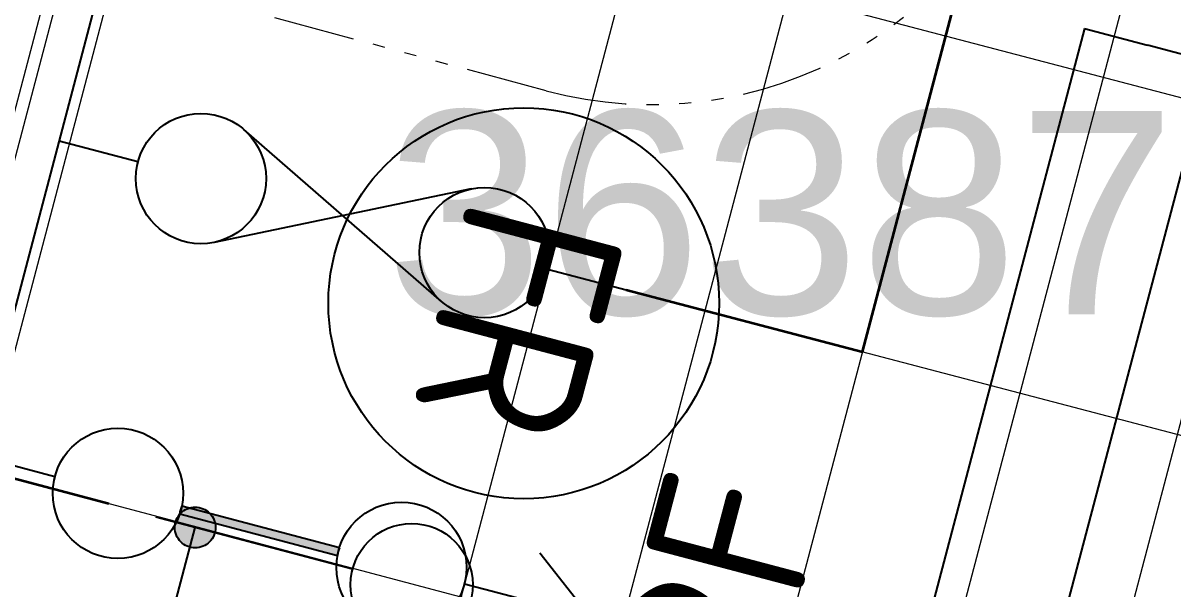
# Model space of a CAD drawing. Header units: metres. Extents: x 293418 to 294566, y 6233478 to 6234177.
# Drawn here: x 293879.92 to 293894.05, y 6233798.63 to 6233805.57 of the extents above; entities that cross this region are included whole.
import ezdxf
from ezdxf.enums import TextEntityAlignment as Align

# ---------------------------------------------------------------- set-up
doc = ezdxf.new("R2010")
doc.units = ezdxf.units.M
for name, pattern in [('Cable Exist UG', [7, 4, -1, 1, -1]), ('CENTERX2', [4, 2.5, -0.5, 0.5, -0.5]), ('PHANTOM2', [2.45, 1, -0.25, 0.15, -0.25, 0.15, -0.25, 0.15, -0.25])]:
    doc.linetypes.add(name, pattern=pattern)
doc.layers.get('0').update_dxf_attribs({"color": 6})
doc.layers.add('_User Miscellaneous1_Cons Lines', color=6, linetype='Continuous', lineweight=13, transparency=0.7)
doc.layers.add('_User Miscellaneous3_Roads', color=7, linetype='Continuous', lineweight=13, transparency=0.5)
for name, color, linetype, lineweight in [('_User Miscellaneous9', 211, 'Continuous', 13), ('_User_HV_Exist', 1, 'Continuous', 35), ('_User_LV_Exist', 5, 'Continuous', 35), ('_User_SL_Exist', 4, 'Continuous', 35), ('Cadastre Developer_SP_NEW', 92, 'Continuous', 15)]:
    doc.layers.add(name, color=color, linetype=linetype, lineweight=lineweight)
for name, color, linetype in [('Equip_HV_NEW', 2, 'Continuous'), ('Equip_LV_NEW', 2, 'Continuous'), ('Mains_LV_New_T84', 2, 'Cable x'), ('Sub_LV_EXT', 7, 'Continuous'), ('Sub_LV_NEW', 2, 'Continuous'), ('Sub_SP_NEW', 2, 'Continuous'), ('UG_Details_SP_MISC', 7, 'Continuous')]:
    doc.layers.add(name, color=color, linetype=linetype)
doc.styles.add('ARIAL', font='arial.ttf', dxfattribs={"height": 2})
doc.styles.add('iecISOCP', font='isocp.shx')
doc.styles.add('IESYMBOL1', font='isocp.shx')
doc.styles.get("Standard").update_dxf_attribs({"font": 'arial.ttf'})
doc.styles.add('SWITCH_LABEL', font='arial.ttf', dxfattribs={"height": 2})
doc.linetypes.add('Cable New UG', pattern='A,5.5,-0.01,["X",Standard,S=1.8,R=0,X=0,Y=-0.94],-1.7', length=7.21)
doc.linetypes.add('Cable x', pattern='A,4.5,-0.01,["X",Standard,S=1.25,R=0,X=0,Y=-0.65],-1.2', length=5.71)

# ---------------------------------------------------------------- blocks, each defined once
blk = doc.blocks.new('SUB_PADMOUNT_NEW')
for p, q in [((-4, 2), (4, -2)), ((4, 2), (-4, -2))]:
    blk.add_line(p, q)
blk.add_lwpolyline([(-4, -2), (4, -2), (4, 2), (-4, 2)], close=True)
at = {"flags": 8}
blk.add_attdef('ASSET_NUM', text='', height=2.5, dxfattribs=at).set_placement((0, 5), align=Align.MIDDLE_CENTER)
for tag, flags, p in [('STREET_CODE', 9, (1.5, 0)), ('NO_PHASES', 9, (1.5, -0.2)), ('OPERATING_VOLTAGE', 9, (1.5, -0.4)), ('ORIENTATION', 9, (1.5, -0.6)), ('OWNED_BY', 9, (1.5, -0.8)), ('OPERATED_BY', 9, (1.5, -1)), ('MAINTAINED_BY', 9, (1.5, -1.2)), ('CONSTRUCTED_VOLTAGE', 9, (1.5, -1.4)), ('SECONDARY_VOLTAGE', 9, (1.5, -1.6)), ('STATE', 9, (1.5, -1.8)), ('PARENT', 9, (1.5, -2)), ('SUBSTATION_TYPE', 9, (1.5, -2.2)), ('USAGE', 9, (1.5, -2.4)), ('LEGEND', 9, (1.5, -2.6)), ('SUBURB', 9, (1.5, -2.8)), ('STREETNAME', 9, (1.5, -3)), ('LOCATION', 9, (1.5, -3.2)), ('NOTES', 9, (1.5, -3.4)), ('Z', 1, (1.5, -3.6))]:
    blk.add_attdef(tag, text='', height=0.2, dxfattribs=dict(flags=flags)).set_placement(p, align=Align.MIDDLE_LEFT)
blk = doc.blocks.new('FAULT_INDIC_SE')
blk.add_circle((0, 0), 2.4)
at = {"insert": (-1.152, 1.002), "char_height": 2, "width": 2.70423, "attachment_point": 1, "style": 'iecISOCP'}
blk.add_mtext('FR', dxfattribs=at)
blk = doc.blocks.new('SWG_SIE_SU_NEW')
at = {"linetype": 'CENTERX2'}
h = blk.add_hatch(color=256, dxfattribs=at)
h.dxf.hatch_style = 1
edge = h.paths.add_edge_path()
edge.add_arc((9, 0), 0.25, 0, 360)
blk.add_line((7, 0), (10, 0), dxfattribs=at)
blk.add_circle((6.25, 0), 0.75)
blk.add_circle((9, 0), 0.25, dxfattribs=at)
at = {"flags": 8}
blk.add_attdef('ASSET_NUM', text='', height=2, rotation=180, dxfattribs=at).set_placement((-3, 0.012), align=Align.MIDDLE_LEFT)
at = {"flags": 1}
blk.add_attdef('Z', (0, 0), '', height=0.2, dxfattribs=at)
at = {"style": 'SWITCH_LABEL', "flags": 9}
blk.add_attdef('STREET_CODE', text='', height=0.2, dxfattribs=at).set_placement((0, 0), align=Align.MIDDLE_LEFT)
at = {"flags": 9}
for tag, p in [('ORIENTATION', (0, -0.2)), ('PARENT', (0, -0.4)), ('USAGE', (0, -0.6)), ('SUBURB', (0, -0.8)), ('STREETNAME', (0, -1)), ('LOCATION', (0, -1.2)), ('NOTES', (0, -1.4)), ('OWNED_BY', (-0.003, -1.619)), ('OPERATED_BY', (-0.009, -1.841)), ('MAINTAINED_BY', (-0.011, -2.048))]:
    blk.add_attdef(tag, text='', height=0.2, dxfattribs=at).set_placement(p, align=Align.MIDDLE_LEFT)
blk = doc.blocks.new('SWG_SIE_ES_NEW')
for p, q in [((2.5, 0.75), (6.259, 2.118)), ((8, -1.5), (10, -1.5)), ((8.25, -2), (9.75, -2)), ((8.5, -2.5), (9.5, -2.5)), ((8.75, -3), (9.25, -3))]:
    blk.add_line(p, q)
blk.add_lwpolyline([(1.75, 0), (0, 0)])
at = {"flags": 128}
blk.add_lwpolyline([(7.25, 0), (9, 0), (9, -1.5)], dxfattribs=at)
for centre in [(2.5, 0), (6.5, 0)]:
    blk.add_circle(centre, 0.75)
at = {"flags": 1}
blk.add_attdef('Z', (0.121, -0.013), '', height=0.2, dxfattribs=at)
at = {"style": 'SWITCH_LABEL', "flags": 9}
blk.add_attdef('STREET_CODE', text='', height=0.2, dxfattribs=at).set_placement((0.121, -0.213), align=Align.MIDDLE_LEFT)
at = {"flags": 9}
for tag, p in [('ORIENTATION', (0.121, -0.413)), ('PARENT', (0.121, -0.613)), ('USAGE', (0.121, -0.813)), ('SUBURB', (0.121, -1.013)), ('STREETNAME', (0.121, -1.213)), ('LOCATION', (0.121, -1.413)), ('NOTES', (0.121, -1.613)), ('OWNED_BY', (0.11, -1.824)), ('OPERATED_BY', (0.103, -2.047)), ('MAINTAINED_BY', (0.102, -2.253))]:
    blk.add_attdef(tag, text='', height=0.2, dxfattribs=at).set_placement(p, align=Align.MIDDLE_LEFT)
at = {"style": 'ARIAL', "width": 0.9, "flags": 8}
blk.add_attdef('ASSET_NUM', text='', height=2, dxfattribs=at).set_placement((5.75, -4.5), align=Align.MIDDLE_CENTER)
blk = doc.blocks.new('*U494')
for p, q in [((-1.6, 0), (-1.6, 54.053)), ((-1.6, 54.053), (-0.8, 54.053)), ((0, 54.053), (-0.8, 54.053)), ((0, 0), (0, 54.053)), ((-1.6, 0), (-0.8, 0)), ((0, 0), (-0.8, 0))]:
    blk.add_line(p, q)
at = {"style": 'ARIAL'}
blk.add_attdef('SWG_TYPE', text='', height=1.8, rotation=90, dxfattribs=at).set_placement((-0.8, 54.798), align=Align.MIDDLE_LEFT)
blk.add_attdef('SUB_TYPE', text='', height=1.8, rotation=90, dxfattribs=at).set_placement((-0.8, -0.757), align=Align.MIDDLE_RIGHT)
blk = doc.blocks.new('TX_LINK_NEW')
h = blk.add_hatch(color=256)
edge = h.paths.add_edge_path()
edge.add_line((2.598, 0.05), (4.601, 0.05))
edge.add_arc((5.4, 0.011), 0.8, 177.2353, 184.4027)
edge.add_line((4.602, -0.05), (2.598, -0.05))
edge.add_arc((1.8, 0), 0.8, 356.4167, 363.5833)
blk.add_line((7.2, 0.013), (7.798, 0.013))
for points in [[(6.998, -0.587), (7.798, 0.013), (6.998, 0.613)], [(1, 0), (0, 0)], [(2.598, 0.05), (4.601, 0.05)], [(6.2, 0.013), (7.2, 0.013)], [(2.598, -0.05), (4.602, -0.05)]]:
    blk.add_lwpolyline(points)
for centre in [(1.8, 0), (5.4, 0.011)]:
    blk.add_circle(centre, 0.8)
for centre, start, end in [((1.8, 0), 356.4167, 3.5833), ((5.4, 0.011), 177.2353, 184.4027)]:
    blk.add_arc(centre, 0.8, start, end)
at = {"style": 'IESYMBOL1'}
blk.add_text('TRF', height=2, rotation=90, dxfattribs=at).set_placement((9.238, 0.013), align=Align.MIDDLE_CENTER)
at = {"flags": 1}
blk.add_attdef('Z', (0, 0), '', height=0.2, dxfattribs=at)
at = {"layer": 'Sub_LV_EXT', "flags": 1}
for tag, p in [('USAGE', (2.14, -1.142)), ('ORIENTATION', (2.14, -1.527)), ('NOTES', (2.14, -3.066))]:
    blk.add_attdef(tag, p, '', height=0.2, dxfattribs=at)
blk = doc.blocks.new('LV_UG_DFUSE_CLOSED_NEW')
for points in [[(5.04, 0.726), (2.156, -0.717)], [(5.049, -0.707), (2.156, 0.717)], [(1, 0), (0, 0)], [(6.2, 0.013), (7.2, 0.013)]]:
    blk.add_lwpolyline(points)
for centre in [(1.8, 0), (5.4, 0.011)]:
    blk.add_circle(centre, 0.8)
for tag, flags, p in [('ACTUAL_STATUS', 9, (1.5, 0)), ('CONSTRUCTED_VOLTAGE', 9, (1.5, -0.2)), ('NO_PHASES', 9, (1.5, -0.4)), ('OPERATED_BY', 9, (1.5, -0.6)), ('MAINTAINED_BY', 9, (1.5, -0.8)), ('OWNED_BY', 9, (1.5, -1)), ('OPERATING_VOLTAGE', 9, (1.5, -1.2)), ('ORIENTATION', 9, (1.5, -1.4)), ('STATE', 9, (1.5, -1.6)), ('SWITCH_TYPE', 9, (1.5, -1.8)), ('USAGE', 9, (1.5, -2)), ('NOTES', 9, (1.5, -2.2)), ('Z', 1, (1.5, -2.4))]:
    blk.add_attdef(tag, text='', height=0.2, dxfattribs=dict(flags=flags)).set_placement(p, align=Align.MIDDLE_LEFT)
blk = doc.blocks.new('*U503')
at = {"layer": 'Sub_LV_NEW'}
for p, q in [((-1.6, 0), (-1.6, 19.483)), ((-1.6, 19.483), (-0.8, 19.483)), ((0, 19.483), (-0.8, 19.483)), ((0, 0), (0, 19.483)), ((-1.6, 0), (-0.8, 0)), ((0, 0), (-0.8, 0))]:
    blk.add_line(p, q, dxfattribs=at)

msp = doc.modelspace()

# ---------------------------------------------------------------- linework, layer by layer
at = {"layer": '_User Miscellaneous1_Cons Lines', "flags": 128}
for points in [[(293910.193, 6233798.197, -0.026616), (293883.543, 6233815.678), (293879.766, 6233818.5), (293875.968, 6233821.434), (293872.29, 6233824.322), (293867.139, 6233828.367), (293861.988, 6233832.412), (293856.045, 6233837.079), (293850.577, 6233841.372), (293848.334, 6233843.133), (293846.17, 6233845.31, 0), (293842.01, 6233849.493), (293835.734, 6233855.804), (293818.328, 6233873.306, 0.17303)], [(293911.035, 6233798.864, -0.026941), (293884.139, 6233816.481), (293880.371, 6233819.297), (293876.582, 6233822.223), (293872.908, 6233825.109), (293867.757, 6233829.153), (293862.606, 6233833.198), (293856.663, 6233837.865), (293851.195, 6233842.159), (293849, 6233843.882), (293846.879, 6233846.015), (293842.719, 6233850.198), (293836.443, 6233856.509), (293819.037, 6233874.011, 0.17303)], [(293914.4, 6233801.541, -0.028258), (293886.52, 6233819.695), (293882.791, 6233822.482), (293879.04, 6233825.379), (293875.378, 6233828.254), (293870.227, 6233832.299), (293865.076, 6233836.344), (293859.133, 6233841.011), (293853.665, 6233845.305), (293851.663, 6233846.877), (293849.715, 6233848.835), (293845.555, 6233853.019), (293839.279, 6233859.33)], [(293913.559, 6233800.87, -0.027926), (293885.925, 6233818.892), (293882.186, 6233821.686), (293878.425, 6233824.59), (293874.761, 6233827.468), (293869.61, 6233831.513), (293864.459, 6233835.558), (293858.516, 6233840.224), (293853.048, 6233844.518), (293850.997, 6233846.128), (293849.006, 6233848.13), (293844.846, 6233852.314), (293838.57, 6233858.624)], [(293912.718, 6233800.201, -0.027596), (293885.329, 6233818.088), (293881.581, 6233820.889), (293877.811, 6233823.801), (293874.143, 6233826.682), (293868.992, 6233830.726), (293863.841, 6233834.771), (293857.898, 6233839.438), (293852.43, 6233843.732), (293850.332, 6233845.379), (293848.297, 6233847.425), (293844.137, 6233851.609), (293837.861, 6233857.919)], [(293911.877, 6233799.532, -0.027268), (293884.734, 6233817.285), (293880.976, 6233820.093), (293877.197, 6233823.012), (293873.525, 6233825.895), (293868.374, 6233829.94), (293863.224, 6233833.985), (293857.28, 6233838.652), (293851.813, 6233842.945), (293849.666, 6233844.631), (293847.588, 6233846.72), (293843.428, 6233850.904), (293837.152, 6233857.214)], [(293911.624, 6233799.332, -0.027169), (293884.555, 6233817.044), (293880.795, 6233819.854), (293877.012, 6233822.775), (293873.34, 6233825.659), (293868.189, 6233829.704), (293863.038, 6233833.749), (293857.095, 6233838.416), (293851.627, 6233842.709), (293849.466, 6233844.406), (293847.375, 6233846.508), (293843.215, 6233850.692), (293836.939, 6233857.003)]]:
    msp.add_lwpolyline(points, format="xyb", dxfattribs=at)
for points in [[(293893.252, 6233828.639), (293883.303, 6233790.965)], [(293895.185, 6233828.129), (293885.236, 6233790.454)], [(293897.119, 6233827.618), (293887.17, 6233789.943)], [(293899.053, 6233827.107), (293889.104, 6233789.433)], [(293900.987, 6233826.597), (293891.037, 6233788.922)], [(293890.737, 6233797.085), (293851.686, 6233807.439)], [(293887.387, 6233806.432), (293901.316, 6233802.781)], [(293886.363, 6233802.552), (293900.292, 6233798.901)]]:
    msp.add_lwpolyline(points, dxfattribs=at)
at = {"layer": '_User Miscellaneous3_Roads', "flags": 128}
for points in [[(293881.786, 6233811.956), (293861.946, 6233736.779)], [(293881.931, 6233811.918), (293862.077, 6233736.69)]]:
    msp.add_lwpolyline(points, dxfattribs=at)
at = {"layer": '_User Miscellaneous9', "linetype": 'PHANTOM2'}
msp.add_lwpolyline([(293892.717, 6233809.198), (293892.469, 6233808.277, -0.414214), (293886.345, 6233804.743), (293881.033, 6233806.168, -0.414214), (293877.499, 6233812.293), (293878.211, 6233814.949, -0.195757), (293880.489, 6233817.953, -0.195757)], format="xyb", dxfattribs=at)
at = {"layer": '_User_HV_Exist', "linetype": 'Cable New UG'}
msp.add_lwpolyline([(293880.974, 6233799.673), (293869.472, 6233802.723), (293875.511, 6233825.607, 0.020467), (293895.176, 6233811.155, 0.003124)], format="xyb", dxfattribs=at)
at = {"layer": '_User_LV_Exist', "linetype": 'Cable New UG', "flags": 128}
msp.add_lwpolyline([(293887.33, 6233802.298), (293890.232, 6233801.538), (293892.867, 6233811.516, 0.018886), (293911.877, 6233799.532), (293914.042, 6233792.445), (293909.136, 6233782.464)], format="xyb", dxfattribs=at)
at = {"layer": '_User_SL_Exist', "linetype": 'Cable Exist UG', "flags": 128}
msp.add_lwpolyline([(293881.264, 6233823.078), (293884.055, 6233820.289, 0.030172), (293909.994, 6233802.954), (293912.512, 6233801.903)], format="xyb", dxfattribs=at)
at = {"layer": 'Cadastre Developer_SP_NEW', "flags": 128}
msp.add_lwpolyline([(293883.543, 6233815.678), (293878.631, 6233797.063), (293910.01, 6233788.782), (293911.898, 6233792.618), (293910.193, 6233798.197, -0.026616), (293883.543, 6233815.678)], format="xyb", dxfattribs=at)
at = {"layer": 'Mains_LV_New_T84', "color": 2, "linetype": 'Cable New UG', "lineweight": 35, "flags": 128}
msp.add_lwpolyline([(293794.794, 6233800.462), (293815.505, 6233779.719), (293834.415, 6233760.705), (293855.297, 6233739.699, 0.199485), (293881.852, 6233728.648), (293892.666, 6233728.909), (293898.571, 6233733.55), (293898.504, 6233738.167), (293898.812, 6233745.861, -0.037437), (293901.078, 6233760.376), (293903.287, 6233768.305), (293905.46, 6233774.327), (293908.035, 6233780.222), (293914.042, 6233792.445), (293911.377, 6233799.805, -0.031115), (293891.117, 6233812.723), (293886.016, 6233810.011)], format="xyb", dxfattribs=at)
at = {"layer": 'UG_Details_SP_MISC', "const_width": 0.48, "flags": 128}
msp.add_lwpolyline([(293847.678, 6233878.252), (293860.183, 6233865.679), (293857.719, 6233863.228), (293873.378, 6233849.098, 0.133509), (294004.388, 6233782.803), (294029.413, 6233777.345)], format="xyb", dxfattribs=at)
msp.add_lwpolyline([(293847.678, 6233878.252), (293860.183, 6233865.679), (293857.719, 6233863.228), (293873.378, 6233849.098, 0.133509), (294004.388, 6233782.803), (294029.413, 6233777.345)], format="xyb", dxfattribs=at)

# ---------------------------------------------------------------- block references
at = {"layer": 'Equip_HV_NEW', "linetype": 'CENTERX2'}
for name, p, rotation in [('*U494', (293892.959, 6233805.505), 165.2162599744069), ('FAULT_INDIC_SE', (293886.071, 6233802.134), 255.2162599744069), ('SWG_SIE_SU_NEW', (293890.737, 6233797.085), 165.2162599744069)]:
    msp.add_blockref(name, p, dxfattribs=dict(at, rotation=rotation))
ref = msp.add_blockref('SWG_SIE_ES_NEW', (293882.035, 6233799.381), dxfattribs=dict(at, rotation=255.2162599744069))
ref.add_attrib('ASSET_NUM', '                F2200', dxfattribs={"layer": '0', "height": 2, "rotation": 255.2163, "style": 'ARIAL'}).set_placement((293873.865, 6233789.986), align=Align.MIDDLE_RIGHT)
at = {"layer": 'Equip_LV_NEW', "rotation": 345.2070001049462}
for name, p in [('*U503', (293876.69, 6233790.205)), ('LV_UG_DFUSE_CLOSED_NEW', (293881.39, 6233808.004)), ('LV_UG_DFUSE_CLOSED_NEW', (293880.365, 6233804.124)), ('TX_LINK_NEW', (293879.345, 6233800.26))]:
    msp.add_blockref(name, p, dxfattribs=at)
at = {"layer": 'Sub_SP_NEW'}
ref = msp.add_blockref('SUB_PADMOUNT_NEW', (293886.144, 6233809.789), dxfattribs=dict(at, rotation=345.2070001047408))
ref.add_attrib('ASSET_NUM', '36387', dxfattribs={"layer": '0', "height": 2.5}).set_placement((293884.373, 6233803.246), align=Align.MIDDLE_LEFT)

doc.saveas('drawing.dxf')
